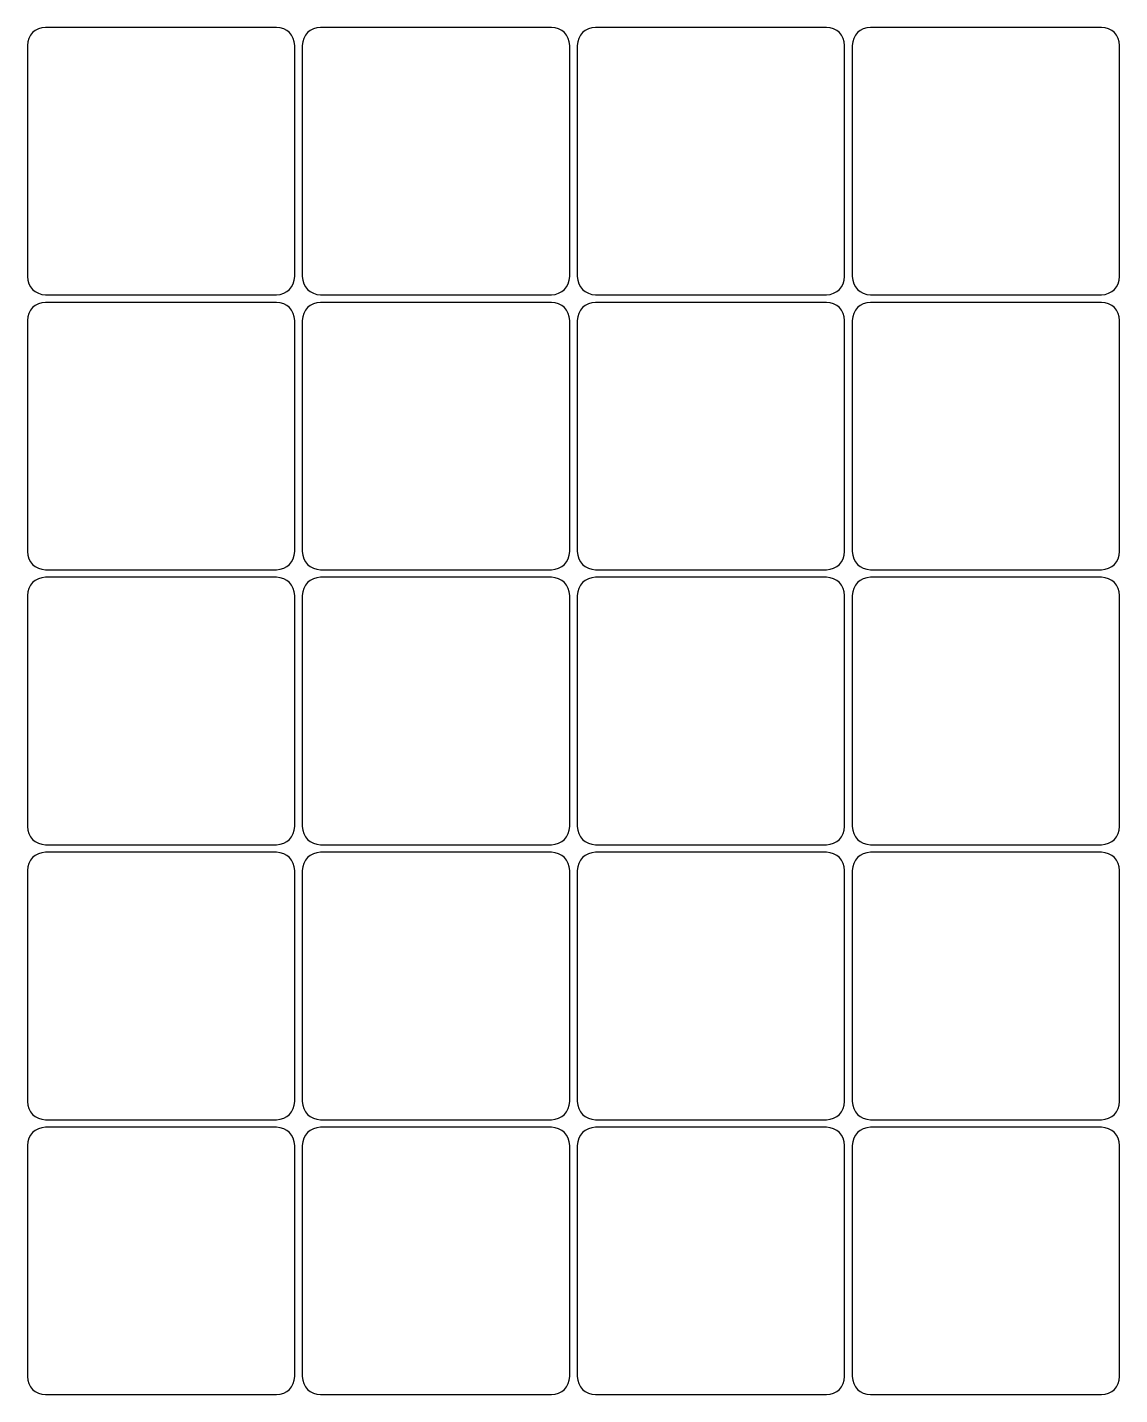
# Model space of a CAD drawing. Header units: inches. Extents: x 0.67 to 7.82, y -9.98 to -1.03.
import ezdxf

# ---------------------------------------------------------------- set-up
doc = ezdxf.new("R2010")
doc.units = ezdxf.units.IN

msp = doc.modelspace()

# ---------------------------------------------------------------- linework, layer by layer
for p, q in [((2.3052, -1.0267), (0.7914, -1.0267)), ((4.1052, -1.0267), (2.5914, -1.0267)), ((5.9052, -1.0267), (4.3914, -1.0267)), ((7.7052, -1.0267), (6.1914, -1.0267)), ((0.6733, -1.1448), (0.6733, -2.6586)), ((2.4233, -2.6586), (2.4233, -1.1448)), ((2.4733, -1.1448), (2.4733, -2.6586)), ((4.2233, -2.6586), (4.2233, -1.1448)), ((4.2733, -1.1448), (4.2733, -2.6586)), ((6.0233, -2.6586), (6.0233, -1.1448)), ((6.0733, -1.1448), (6.0733, -2.6586)), ((7.8233, -2.6586), (7.8233, -1.1448)), ((0.7914, -2.7767), (2.3052, -2.7767)), ((2.3052, -2.8267), (0.7914, -2.8267)), ((2.5914, -2.7767), (4.1052, -2.7767)), ((4.1052, -2.8267), (2.5914, -2.8267)), ((4.3914, -2.7767), (5.9052, -2.7767)), ((5.9052, -2.8267), (4.3914, -2.8267)), ((6.1914, -2.7767), (7.7052, -2.7767)), ((7.7052, -2.8267), (6.1914, -2.8267)), ((0.6733, -2.9448), (0.6733, -4.4586)), ((2.4233, -4.4586), (2.4233, -2.9448)), ((2.4733, -2.9448), (2.4733, -4.4586)), ((4.2233, -4.4586), (4.2233, -2.9448)), ((4.2733, -2.9448), (4.2733, -4.4586)), ((6.0233, -4.4586), (6.0233, -2.9448)), ((6.0733, -2.9448), (6.0733, -4.4586)), ((7.8233, -4.4586), (7.8233, -2.9448)), ((0.7914, -4.5767), (2.3052, -4.5767)), ((2.3052, -4.6267), (0.7914, -4.6267)), ((2.5914, -4.5767), (4.1052, -4.5767)), ((4.1052, -4.6267), (2.5914, -4.6267)), ((4.3914, -4.5767), (5.9052, -4.5767)), ((5.9052, -4.6267), (4.3914, -4.6267)), ((6.1914, -4.5767), (7.7052, -4.5767)), ((7.7052, -4.6267), (6.1914, -4.6267)), ((0.6733, -4.7448), (0.6733, -6.2586)), ((2.4233, -6.2586), (2.4233, -4.7448)), ((2.4733, -4.7448), (2.4733, -6.2586)), ((4.2233, -6.2586), (4.2233, -4.7448)), ((4.2733, -4.7448), (4.2733, -6.2586)), ((6.0233, -6.2586), (6.0233, -4.7448)), ((6.0733, -4.7448), (6.0733, -6.2586)), ((7.8233, -6.2586), (7.8233, -4.7448)), ((0.7914, -6.3767), (2.3052, -6.3767)), ((2.3052, -6.4267), (0.7914, -6.4267)), ((2.5914, -6.3767), (4.1052, -6.3767)), ((4.1052, -6.4267), (2.5914, -6.4267)), ((4.3914, -6.3767), (5.9052, -6.3767)), ((5.9052, -6.4267), (4.3914, -6.4267)), ((6.1914, -6.3767), (7.7052, -6.3767)), ((7.7052, -6.4267), (6.1914, -6.4267)), ((0.6733, -6.5448), (0.6733, -8.0586)), ((2.4233, -8.0586), (2.4233, -6.5448)), ((2.4733, -6.5448), (2.4733, -8.0586)), ((4.2233, -8.0586), (4.2233, -6.5448)), ((4.2733, -6.5448), (4.2733, -8.0586)), ((6.0233, -8.0586), (6.0233, -6.5448)), ((6.0733, -6.5448), (6.0733, -8.0586)), ((7.8233, -8.0586), (7.8233, -6.5448)), ((0.7914, -8.1767), (2.3052, -8.1767)), ((2.3052, -8.2267), (0.7914, -8.2267)), ((2.5914, -8.1767), (4.1052, -8.1767)), ((4.1052, -8.2267), (2.5914, -8.2267)), ((4.3914, -8.1767), (5.9052, -8.1767)), ((5.9052, -8.2267), (4.3914, -8.2267)), ((6.1914, -8.1767), (7.7052, -8.1767)), ((7.7052, -8.2267), (6.1914, -8.2267)), ((0.6733, -8.3448), (0.6733, -9.8586)), ((2.4233, -9.8586), (2.4233, -8.3448)), ((2.4733, -8.3448), (2.4733, -9.8586)), ((4.2233, -9.8586), (4.2233, -8.3448)), ((4.2733, -8.3448), (4.2733, -9.8586)), ((6.0233, -9.8586), (6.0233, -8.3448)), ((6.0733, -8.3448), (6.0733, -9.8586)), ((7.8233, -9.8586), (7.8233, -8.3448)), ((0.7914, -9.9767), (2.3052, -9.9767)), ((2.5914, -9.9767), (4.1052, -9.9767)), ((4.3914, -9.9767), (5.9052, -9.9767)), ((6.1914, -9.9767), (7.7052, -9.9767))]:
    msp.add_line(p, q)
for centre, start, end in [((0.7914, -1.1448), 90, 180), ((2.3052, -1.1448), 0, 90), ((2.5914, -1.1448), 90, 180), ((4.1052, -1.1448), 0, 90), ((4.3914, -1.1448), 90, 180), ((5.9052, -1.1448), 0, 90), ((6.1914, -1.1448), 90, 180), ((7.7052, -1.1448), 0, 90), ((0.7914, -2.6586), 180, 270), ((2.3052, -2.6586), 270, 360), ((2.5914, -2.6586), 180, 270), ((4.1052, -2.6586), 270, 360), ((4.3914, -2.6586), 180, 270), ((5.9052, -2.6586), 270, 360), ((6.1914, -2.6586), 180, 270), ((7.7052, -2.6586), 270, 360), ((0.7914, -2.9448), 90, 180), ((2.3052, -2.9448), 0, 90), ((2.5914, -2.9448), 90, 180), ((4.1052, -2.9448), 0, 90), ((4.3914, -2.9448), 90, 180), ((5.9052, -2.9448), 0, 90), ((6.1914, -2.9448), 90, 180), ((7.7052, -2.9448), 0, 90), ((0.7914, -4.4586), 180, 270), ((2.3052, -4.4586), 270, 360), ((2.5914, -4.4586), 180, 270), ((4.1052, -4.4586), 270, 360), ((4.3914, -4.4586), 180, 270), ((5.9052, -4.4586), 270, 360), ((6.1914, -4.4586), 180, 270), ((7.7052, -4.4586), 270, 360), ((0.7914, -4.7448), 90, 180), ((2.3052, -4.7448), 0, 90), ((2.5914, -4.7448), 90, 180), ((4.1052, -4.7448), 0, 90), ((4.3914, -4.7448), 90, 180), ((5.9052, -4.7448), 0, 90), ((6.1914, -4.7448), 90, 180), ((7.7052, -4.7448), 0, 90), ((0.7914, -6.2586), 180, 270), ((2.3052, -6.2586), 270, 360), ((2.5914, -6.2586), 180, 270), ((4.1052, -6.2586), 270, 360), ((4.3914, -6.2586), 180, 270), ((5.9052, -6.2586), 270, 360), ((6.1914, -6.2586), 180, 270), ((7.7052, -6.2586), 270, 360), ((0.7914, -6.5448), 90, 180), ((2.3052, -6.5448), 0, 90), ((2.5914, -6.5448), 90, 180), ((4.1052, -6.5448), 0, 90), ((4.3914, -6.5448), 90, 180), ((5.9052, -6.5448), 0, 90), ((6.1914, -6.5448), 90, 180), ((7.7052, -6.5448), 0, 90), ((0.7914, -8.0586), 180, 270), ((2.3052, -8.0586), 270, 360), ((2.5914, -8.0586), 180, 270), ((4.1052, -8.0586), 270, 360), ((4.3914, -8.0586), 180, 270), ((5.9052, -8.0586), 270, 360), ((6.1914, -8.0586), 180, 270), ((7.7052, -8.0586), 270, 360), ((0.7914, -8.3448), 90, 180), ((2.3052, -8.3448), 0, 90), ((2.5914, -8.3448), 90, 180), ((4.1052, -8.3448), 0, 90), ((4.3914, -8.3448), 90, 180), ((5.9052, -8.3448), 0, 90), ((6.1914, -8.3448), 90, 180), ((7.7052, -8.3448), 0, 90), ((0.7914, -9.8586), 180, 270), ((2.3052, -9.8586), 270, 360), ((2.5914, -9.8586), 180, 270), ((4.1052, -9.8586), 270, 360), ((4.3914, -9.8586), 180, 270), ((5.9052, -9.8586), 270, 360), ((6.1914, -9.8586), 180, 270), ((7.7052, -9.8586), 270, 360)]:
    msp.add_arc(centre, 0.1181, start, end)

doc.saveas('drawing.dxf')
